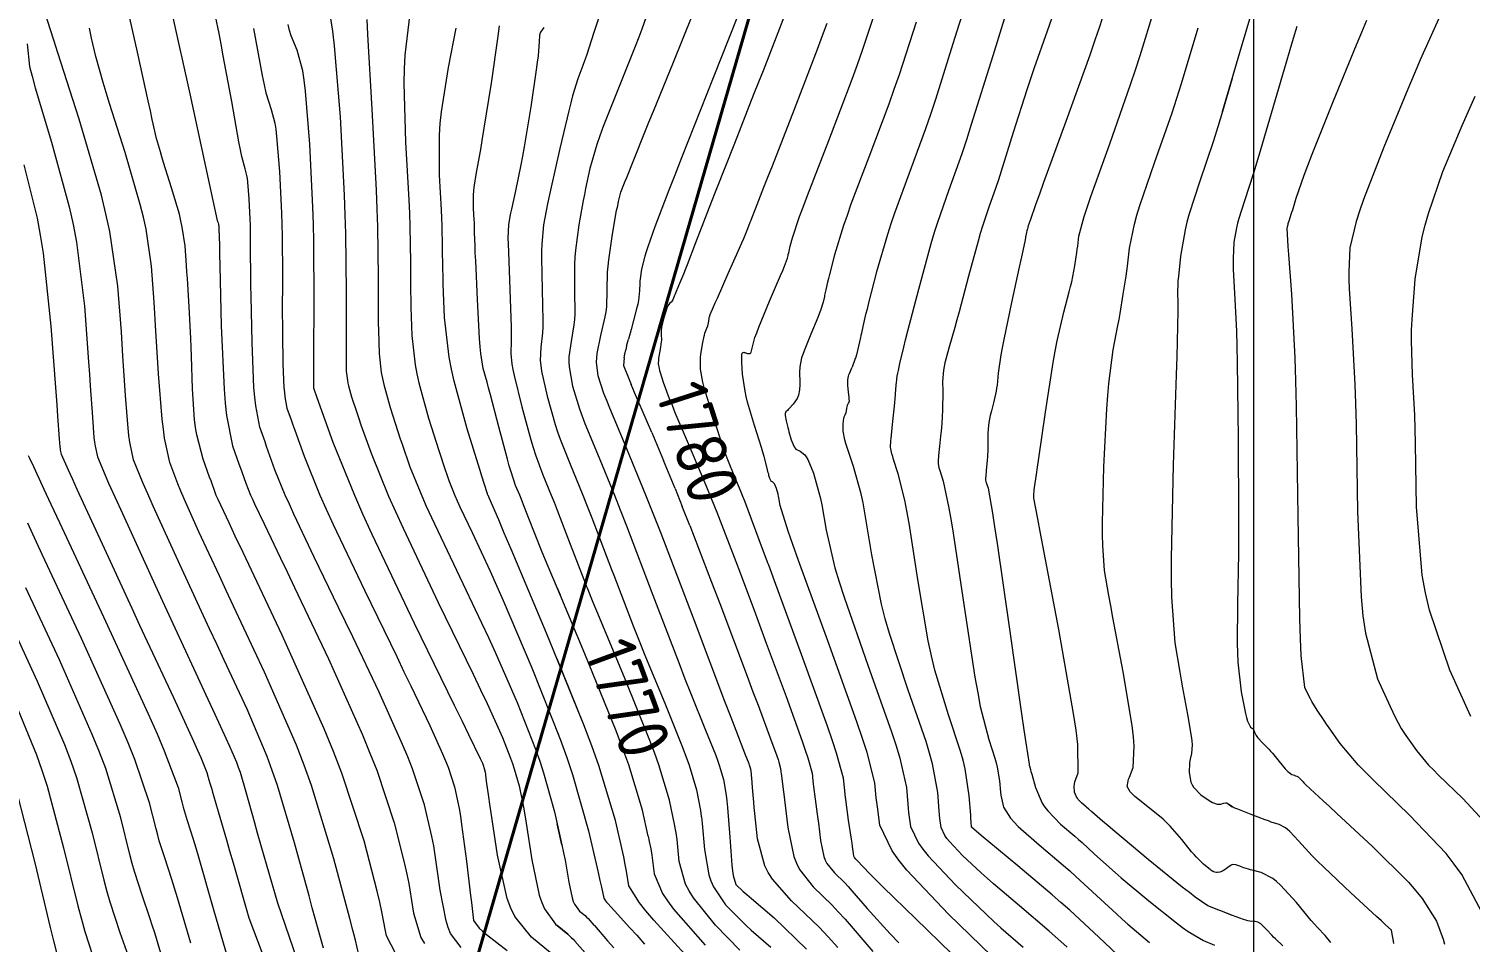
# Model space of a CAD drawing. Header units: millimetres. Extents: x 837475 to 838477, y 1189012 to 1191015.
# Drawn here: x 837785.8 to 837892.5, y 1189466.9 to 1189534.5 of the extents above; entities that cross this region are included whole.
import ezdxf

# ---------------------------------------------------------------- set-up
doc = ezdxf.new("R2010")
doc.units = ezdxf.units.MM
doc.header["$LTSCALE"] = 0.3
doc.layers.add('COORD', color=253, linetype='Continuous', lineweight=20)
doc.layers.add('CORREDORVIA', color=94, linetype='Continuous', lineweight=40)
doc.layers.add('COTAS 10', color=7, linetype='Continuous', lineweight=9, true_color=0x6e3e2d)
doc.layers.add('COTAS INT', color=7, linetype='Continuous', lineweight=5, true_color=0x9fa19f)
doc.styles.get("Standard").update_dxf_attribs({"font": 'isocp2.shx', "bigfont": '@extfont2.shx'})

msp = doc.modelspace()

# ---------------------------------------------------------------- linework, layer by layer
at = {"layer": 'COORD'}
msp.add_line((837876.51, 1189013.87), (837876.51, 1191013.87), dxfattribs=at)
at = {"layer": 'CORREDORVIA'}
msp.add_lwpolyline([(838157.03, 1190996.19), (838237.17, 1190821.34), (838237, 1190602.88), (838240.03, 1190437.2), (838223.54, 1190366.27), (838184.2, 1189898.28), (837734.3, 1190149.15), (837849.08, 1189569.7), (837751.16, 1189231.38), (837593.19, 1189234.4), (837695.48, 1189679.23), (837660.57, 1189835.36), (837597.74, 1190012.46), (837490.67, 1190492.6), (837964.3, 1190234.41), (838010.16, 1190346.41), (837974.61, 1190516.88), (837969.42, 1190653.33), (837963.57, 1190795.98), (837910.68, 1191000.96)], close=True, dxfattribs=at)
at = {"layer": 'COTAS 10'}
for points in [[(837874.2, 1189528.39), (837875.61, 1189533.17), (837876.91, 1189537.6), (837877.19, 1189538.5), (837877.42, 1189539.25), (837877.98, 1189540.8), (837878.36, 1189541.53), (837878.49, 1189541.76), (837878.63, 1189542.01), (837879.2, 1189543.03), (837880.23, 1189544.58), (837880.66, 1189545.17), (837881.16, 1189545.83), (837883.46, 1189548.76), (837886.15, 1189552.01), (837886.9, 1189552.87), (837887.63, 1189553.7), (837890.29, 1189556.54), (837892.89, 1189559.16)], [(837866.85, 1189465.57), (837865.03, 1189467.28), (837862.88, 1189469.27), (837862.23, 1189469.84), (837861.58, 1189470.42), (837859.04, 1189472.57), (837856.89, 1189474.34), (837856.48, 1189474.69), (837856.15, 1189474.96), (837855.62, 1189475.43), (837855.58, 1189475.81), (837855.57, 1189476.04), (837855.55, 1189476.31), (837855.44, 1189477.74), (837855.13, 1189479.74), (837854.98, 1189480.37), (837854.8, 1189481.04), (837853.9, 1189483.74), (837852.9, 1189487.05), (837852.65, 1189488.11), (837852.4, 1189489.22), (837851.63, 1189493.74), (837850.98, 1189497.92), (837850.82, 1189498.83), (837850.67, 1189499.62), (837850.18, 1189501.58), (837849.83, 1189502.63), (837849.77, 1189502.86), (837849.71, 1189503.05), (837849.62, 1189503.54), (837849.64, 1189504.01), (837849.66, 1189504.21), (837849.68, 1189504.44), (837849.78, 1189505.48), (837849.9, 1189506.59), (837849.92, 1189506.85), (837849.95, 1189507.1), (837850.01, 1189507.85), (837850.06, 1189508.38), (837850.07, 1189508.49), (837850.08, 1189508.59), (837850.11, 1189508.81), (837850.16, 1189509.02), (837850.18, 1189509.12), (837850.2, 1189509.22), (837850.3, 1189509.74), (837850.59, 1189510.95), (837850.73, 1189511.5), (837850.89, 1189512.15), (837851.7, 1189515.25), (837852.63, 1189518.63), (837852.88, 1189519.45), (837853.11, 1189520.21), (837853.93, 1189522.54), (837854.91, 1189525.28), (837855.25, 1189526.31), (837855.62, 1189527.45), (837857.22, 1189532.54), (837858.68, 1189537.26)], [(837812.97, 1189466.04), (837812.29, 1189467.38), (837812.22, 1189467.75), (837811.95, 1189469.16), (837811.79, 1189469.87), (837811.59, 1189470.68), (837810.62, 1189474.42), (837808.98, 1189479.41), (837808.36, 1189481.01), (837807.66, 1189482.71), (837804.56, 1189489.63), (837801.66, 1189495.76), (837801.09, 1189496.96), (837800.63, 1189497.94), (837799.81, 1189499.68), (837799.68, 1189499.97), (837799.65, 1189500.05), (837799.62, 1189500.12), (837799.54, 1189500.34), (837799.37, 1189500.82), (837799.29, 1189501.05), (837799.19, 1189501.32), (837798.72, 1189502.67), (837798.25, 1189504.45), (837798.15, 1189505.01), (837798.07, 1189505.58), (837797.91, 1189507.87), (837797.84, 1189510.28), (837797.81, 1189510.94), (837797.79, 1189511.6), (837797.67, 1189513.93), (837797.54, 1189516.02), (837797.51, 1189516.53), (837797.48, 1189517), (837797.38, 1189518.44), (837797.16, 1189519.84), (837797.06, 1189520.3), (837796.95, 1189520.78), (837796.37, 1189522.75), (837795.78, 1189524.61), (837795.65, 1189525.03), (837795.54, 1189525.41), (837795.26, 1189526.39), (837794.94, 1189527.8), (837794.8, 1189528.44), (837794.63, 1189529.19), (837793.84, 1189532.79), (837793.06, 1189536.29)], [(837842.13, 1189536.45), (837841.27, 1189534.22), (837840.17, 1189531.41), (837839.83, 1189530.55), (837839.47, 1189529.64), (837838.05, 1189526.03), (837836.68, 1189522.55), (837836.35, 1189521.73), (837836.06, 1189520.96), (837835.18, 1189518.68), (837834.55, 1189517.04), (837834.41, 1189516.67), (837834.28, 1189516.34), (837833.92, 1189515.48), (837833.69, 1189514.95), (837833.64, 1189514.83), (837833.59, 1189514.73), (837833.48, 1189514.46), (837833.4, 1189514.31), (837833.38, 1189514.28), (837833.35, 1189514.25), (837833.25, 1189514.19), (837833.12, 1189514.01), (837833.08, 1189513.9), (837833.03, 1189513.77), (837832.83, 1189513.12), (837832.66, 1189512.43), (837832.64, 1189512.32), (837832.63, 1189512.28), (837832.62, 1189512.15), (837832.62, 1189511.83), (837832.65, 1189511.55), (837832.65, 1189511.45), (837832.63, 1189511.33), (837832.55, 1189510.8), (837832.45, 1189510.26), (837832.44, 1189510.14), (837832.43, 1189510.02), (837832.41, 1189509.71), (837832.48, 1189509.36), (837832.51, 1189509.22), (837832.56, 1189509.07), (837832.78, 1189508.36), (837833.23, 1189507.14), (837833.43, 1189506.66), (837833.65, 1189506.12), (837834.7, 1189503.65), (837835.99, 1189500.6)], [(837808.15, 1189535.27), (837808.29, 1189534.34), (837808.42, 1189533.25), (837808.85, 1189528), (837809.16, 1189522.2), (837809.21, 1189520.75), (837809.26, 1189519.37), (837809.31, 1189514.99), (837809.29, 1189511.71), (837809.29, 1189511.02), (837809.29, 1189510.44), (837809.31, 1189509.17), (837809.39, 1189508.49), (837809.43, 1189508.29), (837809.47, 1189508.08), (837809.69, 1189507.27), (837810.08, 1189506.11), (837810.23, 1189505.68), (837810.39, 1189505.21), (837811.14, 1189503.09), (837812.43, 1189499.93), (837812.94, 1189498.79), (837813.51, 1189497.54), (837816.12, 1189492.06), (837818.7, 1189486.75), (837819.25, 1189485.59), (837819.73, 1189484.58), (837820.87, 1189482.06), (837821.48, 1189480.53), (837821.62, 1189480.13), (837821.74, 1189479.75), (837822.1, 1189478.47), (837822.42, 1189476.9), (837822.52, 1189476.33), (837822.62, 1189475.71), (837823.05, 1189473), (837823.6, 1189470.4), (837823.78, 1189469.84), (837823.98, 1189469.37), (837824.8, 1189468.24), (837825.71, 1189467.5), (837825.97, 1189467.25), (837826.1, 1189467.12), (837826.23, 1189466.99), (837827.18, 1189465.92)], [(837823.94, 1189534.61), (837823.69, 1189534.25), (837823.65, 1189534.14), (837823.61, 1189534.02), (837823.58, 1189533.56), (837823.51, 1189532.52), (837823.45, 1189532.03), (837823.37, 1189531.47), (837822.97, 1189528.73), (837822.48, 1189525.78), (837822.36, 1189525.08), (837822.24, 1189524.43), (837821.85, 1189522.51), (837821.55, 1189521.16), (837821.48, 1189520.87), (837821.43, 1189520.61), (837821.31, 1189520), (837821.28, 1189519.04), (837821.29, 1189518.56), (837821.31, 1189518), (837821.41, 1189515.21), (837821.52, 1189512.43), (837821.53, 1189511.87), (837821.53, 1189511.41), (837821.49, 1189510.49), (837821.56, 1189509.7), (837821.64, 1189509.3), (837821.73, 1189508.84), (837822.3, 1189506.54), (837822.98, 1189504.08), (837823.15, 1189503.51), (837823.32, 1189502.99), (837823.87, 1189501.5), (837824.49, 1189500), (837824.7, 1189499.47), (837824.93, 1189498.89), (837825.89, 1189496.37), (837827.08, 1189493.32)], [(837874.92, 1189530.84), (837874.2, 1189528.39), (837873.85, 1189527.26), (837873.52, 1189526.22), (837872.49, 1189523.17), (837871.72, 1189520.82), (837871.56, 1189520.21), (837871.42, 1189519.63), (837871.08, 1189517.68), (837870.93, 1189516.17), (837870.9, 1189515.86), (837870.88, 1189515.6), (837870.86, 1189515.04), (837870.87, 1189514.67), (837870.88, 1189514.52), (837870.88, 1189514.36), (837870.89, 1189513.63), (837870.84, 1189511.37), (837870.81, 1189510.24), (837870.77, 1189508.9), (837870.54, 1189502.23), (837870.39, 1189495.3), (837870.39, 1189493.79), (837870.42, 1189492.45), (837870.67, 1189489.07), (837871.04, 1189486.9), (837871.14, 1189486.31), (837871.24, 1189485.74), (837871.61, 1189483.76), (837871.88, 1189482.15), (837871.92, 1189481.81), (837871.94, 1189481.52), (837871.91, 1189480.88), (837871.8, 1189480.46), (837871.77, 1189480.32), (837871.76, 1189480.16), (837871.72, 1189479.46), (837871.85, 1189478.74), (837871.94, 1189478.55), (837872.05, 1189478.38), (837872.6, 1189477.81), (837873.21, 1189477.4), (837873.34, 1189477.31), (837873.46, 1189477.25), (837873.79, 1189477.13), (837874.01, 1189477.13), (837874.07, 1189477.13), (837874.12, 1189477.14), (837874.29, 1189477.2), (837874.44, 1189477.23), (837874.48, 1189477.23), (837874.51, 1189477.22), (837874.63, 1189477.12), (837874.92, 1189476.93)], [(837785.74, 1189502.92), (837785.82, 1189502.79), (837785.85, 1189502.74), (837785.88, 1189502.67), (837786.01, 1189502.39), (837786.91, 1189500.44), (837787.43, 1189499.32), (837788.06, 1189497.96), (837791.33, 1189490.98), (837794.63, 1189483.81), (837795.29, 1189482.33), (837795.83, 1189481.07), (837796.86, 1189478.35), (837797.15, 1189477.19), (837797.22, 1189476.91), (837797.29, 1189476.66), (837797.53, 1189475.91), (837797.97, 1189474.54), (837798.16, 1189473.9), (837798.39, 1189473.13), (837799.46, 1189469.41), (837800.54, 1189465.67)], [(837835.99, 1189500.6), (837836.36, 1189499.69), (837836.74, 1189498.74), (837838.15, 1189495.09), (837838.47, 1189494.24), (837839.6, 1189491.21), (837840.01, 1189490.13), (837840.41, 1189489.04), (837841.88, 1189485.09), (837843.07, 1189481.79), (837843.3, 1189481.13), (837843.49, 1189480.56), (837843.8, 1189479.42), (837843.85, 1189478.84), (837843.88, 1189478.64), (837843.91, 1189478.43), (837844.04, 1189477.49), (837844.19, 1189476.38), (837844.23, 1189476.05), (837844.27, 1189475.71), (837844.43, 1189474.44), (837844.68, 1189473.25), (837844.78, 1189472.98), (837844.9, 1189472.73), (837845.46, 1189472.03), (837846.22, 1189471.29), (837846.48, 1189471.02), (837846.75, 1189470.72), (837847.88, 1189469.41), (837849.58, 1189467.53), (837850.22, 1189466.87)], [(837838.45, 1189466.31), (837836.64, 1189468.18), (837835.02, 1189470.19), (837834.7, 1189470.71), (837834.44, 1189471.21), (837833.97, 1189472.87), (837833.8, 1189474.52), (837833.73, 1189475.01), (837833.65, 1189475.49), (837833.64, 1189475.51), (837833.25, 1189477.43), (837832.46, 1189480.03), (837832.13, 1189480.95), (837831.74, 1189481.96), (837829.95, 1189486.37), (837828.05, 1189490.94), (837827.59, 1189492.06), (837827.17, 1189493.11), (837827.08, 1189493.32)], [(837784.97, 1189477.79), (837786.25, 1189472.77), (837787.38, 1189468), (837787.63, 1189467.01), (837787.85, 1189466.15)], [(837886.88, 1189466.82), (837886.83, 1189467.13), (837886.78, 1189467.39), (837886.71, 1189467.79), (837886.25, 1189468.22), (837885.96, 1189468.48), (837885.6, 1189468.82), (837883.71, 1189470.56), (837881.69, 1189472.46), (837881.24, 1189472.9), (837880.84, 1189473.3), (837879.82, 1189474.41), (837879.17, 1189475.11), (837879.01, 1189475.26), (837878.86, 1189475.38), (837878.38, 1189475.63), (837877.81, 1189475.8), (837877.6, 1189475.88), (837877.36, 1189475.96), (837876.31, 1189476.35), (837875.32, 1189476.75), (837875.12, 1189476.84), (837874.95, 1189476.91), (837874.63, 1189477.12)], [(837825.71, 1189467.5), (837824.92, 1189468.14)]]:
    msp.add_lwpolyline(points, dxfattribs=at)
at = {"layer": 'COTAS INT'}
for points in [[(837894.69, 1189576.49), (837888.98, 1189571.16), (837883.14, 1189565.77), (837881.94, 1189564.64), (837880.92, 1189563.67), (837878.77, 1189561.48), (837877.5, 1189559.69), (837877.05, 1189558.97), (837876.55, 1189558.16), (837874.36, 1189554.41), (837872.02, 1189550.21), (837871.42, 1189549.11), (837870.84, 1189548.04), (837868.94, 1189544.41), (837867.42, 1189541.23), (837867.08, 1189540.45), (837866.77, 1189539.71), (837865.96, 1189537.4), (837865.08, 1189534.66), (837864.74, 1189533.66), (837864.36, 1189532.55), (837862.6, 1189527.66), (837860.95, 1189523.14)], [(837839.47, 1189538.44), (837836.48, 1189530.88), (837834.14, 1189524.95), (837833.64, 1189523.68), (837833.2, 1189522.56), (837832.16, 1189519.86), (837831.63, 1189518.37), (837831.51, 1189518.01), (837831.41, 1189517.69), (837831.18, 1189516.72), (837831.07, 1189516), (837831.05, 1189515.82), (837831.04, 1189515.65), (837831.03, 1189515.13), (837830.95, 1189514.41), (837830.89, 1189514.12), (837830.81, 1189513.79), (837830.4, 1189512.25), (837830.21, 1189511.54)], [(837855.65, 1189537.9), (837854.36, 1189533.78), (837852.93, 1189529.28), (837852.56, 1189528.17), (837852.19, 1189527.11), (837849.9, 1189520.86), (837849.63, 1189520.07), (837849.38, 1189519.29), (837848.58, 1189516.52), (837847.99, 1189514.24), (837847.87, 1189513.77), (837847.77, 1189513.36), (837847.56, 1189512.47), (837847.46, 1189511.98), (837847.42, 1189511.82), (837847.39, 1189511.66), (837847.25, 1189511.03), (837847.08, 1189510.37), (837847.03, 1189510.2), (837846.98, 1189510.03), (837846.76, 1189509.46)], [(837817.81, 1189466.51), (837817.03, 1189467.56), (837816.86, 1189467.99), (837816.7, 1189468.48), (837816.27, 1189470.75), (837815.9, 1189473.34), (837815.78, 1189474.03), (837815.64, 1189474.72), (837815.09, 1189477.08), (837814.2, 1189479.75), (837813.86, 1189480.62), (837813.47, 1189481.55), (837811.74, 1189485.41), (837809.78, 1189489.52), (837809.26, 1189490.62), (837808.74, 1189491.69), (837806.94, 1189495.41), (837805.42, 1189498.59), (837805.09, 1189499.32), (837804.79, 1189499.99), (837804.02, 1189501.87), (837803.53, 1189503.25), (837803.41, 1189503.6), (837803.29, 1189503.94), (837802.9, 1189505.03), (837802.6, 1189506.61), (837802.53, 1189507.24), (837802.47, 1189507.97), (837802.33, 1189511.3), (837802.26, 1189514.72), (837802.25, 1189515.5), (837802.23, 1189516.2), (837802.22, 1189518.14), (837802.21, 1189519.6), (837802.21, 1189520.01), (837802.19, 1189520.42), (837802.12, 1189521.92), (837802.02, 1189523.17), (837801.99, 1189523.43), (837801.95, 1189523.66), (837801.82, 1189524.15), (837801.58, 1189525.06), (837801.48, 1189525.55), (837801.36, 1189526.14), (837800.82, 1189529.13), (837800.2, 1189532.52), (837800.04, 1189533.37), (837799.89, 1189534.17), (837799.36, 1189536.75)], [(837828.24, 1189536.02), (837827.64, 1189534.23), (837827.09, 1189532.54), (837826.96, 1189532.15), (837826.83, 1189531.8), (837826.46, 1189530.81), (837826.07, 1189529.56), (837825.93, 1189529.04), (837825.78, 1189528.44), (837825.12, 1189525.64), (837824.48, 1189522.78), (837824.34, 1189522.13), (837824.22, 1189521.55), (837823.92, 1189520), (837823.78, 1189518.58), (837823.77, 1189518.08), (837823.76, 1189517.54), (837823.82, 1189515.19), (837823.87, 1189512.93), (837823.87, 1189512.43), (837823.85, 1189512), (837823.72, 1189510.93), (837823.67, 1189509.96), (837823.71, 1189509.59), (837823.77, 1189509.17), (837824.18, 1189507.31), (837824.78, 1189505.23), (837824.96, 1189504.68), (837825.15, 1189504.14), (837825.88, 1189502.28), (837826.83, 1189500), (837827.15, 1189499.19), (837827.49, 1189498.31), (837828.96, 1189494.48), (837829.12, 1189494.07), (837830.56, 1189490.32), (837830.99, 1189489.22), (837831.42, 1189488.15), (837832.94, 1189484.48), (837834.19, 1189481.38), (837834.46, 1189480.67), (837834.7, 1189480.02), (837835.25, 1189478.19), (837835.54, 1189476.66), (837835.6, 1189476.21)], [(837831.79, 1189536.17), (837831.2, 1189534.49), (837830.96, 1189533.88), (837830.7, 1189533.2), (837829.51, 1189530.25), (837828.34, 1189527.27), (837828.09, 1189526.58), (837827.87, 1189525.95), (837827.34, 1189524.17), (837827.03, 1189522.69), (837826.94, 1189522.25), (837826.85, 1189521.79), (837826.53, 1189520.01), (837826.28, 1189518.13), (837826.24, 1189517.6), (837826.22, 1189517.08), (837826.22, 1189515.17), (837826.23, 1189513.42), (837826.21, 1189513), (837826.17, 1189512.6), (837825.95, 1189511.37), (837825.78, 1189510.22), (837825.78, 1189509.87), (837825.81, 1189509.5), (837826.06, 1189508.07), (837826.59, 1189506.38), (837826.78, 1189505.85), (837826.98, 1189505.29), (837827.9, 1189503.06), (837829.17, 1189500), (837829.59, 1189498.91), (837830.06, 1189497.73), (837832.02, 1189492.59), (837833.95, 1189487.53), (837834.39, 1189486.39), (837834.8, 1189485.36), (837835.92, 1189482.59), (837836.64, 1189480.8), (837836.8, 1189480.39), (837836.93, 1189480.01), (837837.25, 1189478.96), (837837.44, 1189477.8), (837837.49, 1189477.36), (837837.54, 1189476.87), (837837.7, 1189474.68), (837837.86, 1189472.6), (837837.91, 1189472.18), (837837.96, 1189471.84), (837838.15, 1189471.18), (837838.7, 1189470.67), (837838.98, 1189470.43), (837839.32, 1189470.13), (837841, 1189468.7), (837843.39, 1189466.4)], [(837842.19, 1189518.42), (837842.35, 1189519.05), (837842.88, 1189520.61), (837843.15, 1189521.32), (837843.47, 1189522.17), (837845.05, 1189526.25), (837846.76, 1189530.77), (837847.17, 1189531.88), (837847.54, 1189532.94), (837848.65, 1189536.25)], [(837862, 1189536.58), (837861.2, 1189534.33), (837860.24, 1189531.62), (837859.97, 1189530.81), (837859.7, 1189529.99), (837858.7, 1189526.83), (837857.8, 1189523.97), (837857.6, 1189523.33), (837857.41, 1189522.77), (837856.89, 1189521.3), (837856.42, 1189519.9), (837856.26, 1189519.37), (837856.09, 1189518.79), (837855.39, 1189516.19), (837854.69, 1189513.56), (837854.53, 1189512.96), (837854.37, 1189512.41), (837853.93, 1189510.88), (837853.64, 1189509.78), (837853.58, 1189509.51), (837853.54, 1189509.25), (837853.47, 1189508.4), (837853.48, 1189507.66), (837853.48, 1189507.47), (837853.48, 1189507.29), (837853.47, 1189506.67), (837853.45, 1189506.11), (837853.44, 1189505.96), (837853.44, 1189505.81), (837853.4, 1189505.29), (837853.35, 1189504.74), (837853.33, 1189504.56), (837853.32, 1189504.37), (837853.24, 1189503.62), (837853.17, 1189502.94), (837853.16, 1189502.79), (837853.15, 1189502.66), (837853.14, 1189502.34), (837853.19, 1189502.02), (837853.23, 1189501.89), (837853.28, 1189501.74), (837853.51, 1189501.04), (837853.91, 1189499.15), (837854.07, 1189498.24), (837854.24, 1189497.17), (837855.03, 1189491.91), (837855.86, 1189486.52), (837856.07, 1189485.37), (837856.26, 1189484.35), (837856.89, 1189481.91), (837857.34, 1189480.53), (837857.44, 1189480.19), (837857.51, 1189479.87), (837857.67, 1189478.85), (837857.76, 1189478), (837857.79, 1189477.78), (837857.83, 1189477.57), (837857.98, 1189476.89), (837858.5, 1189476.08), (837858.76, 1189475.8), (837859.07, 1189475.48), (837860.62, 1189474.11), (837862.42, 1189472.59), (837862.88, 1189472.18), (837863.34, 1189471.78), (837864.86, 1189470.37), (837866.34, 1189469), (837866.76, 1189468.62), (837867.19, 1189468.24), (837868.78, 1189466.88)], [(837874.92, 1189468.89), (837874.06, 1189469.22), (837873.86, 1189469.3), (837873.67, 1189469.37), (837873.12, 1189469.59), (837872.18, 1189470.24), (837871.74, 1189470.58), (837871.22, 1189470.98), (837868.7, 1189473.04), (837866.22, 1189475.11), (837865.72, 1189475.52), (837865.31, 1189475.87), (837864.52, 1189476.55), (837864.26, 1189476.79), (837864.18, 1189476.86), (837864.1, 1189476.93), (837863.79, 1189477.19), (837863.51, 1189477.48), (837863.45, 1189477.57), (837863.39, 1189477.66), (837863.24, 1189478.01), (837863.21, 1189478.46), (837863.24, 1189478.61), (837863.27, 1189478.77), (837863.5, 1189479.45), (837863.48, 1189481.54), (837863.35, 1189482.59), (837863.17, 1189483.84), (837862.08, 1189490.06), (837860.7, 1189497.3), (837860.52, 1189498.24), (837860.23, 1189499.76), (837860.23, 1189499.84), (837860.23, 1189499.91), (837860.23, 1189500.09), (837860.25, 1189500.29), (837860.26, 1189500.4), (837860.28, 1189500.57), (837860.43, 1189501.52), (837860.5, 1189502.06), (837860.6, 1189502.73), (837861.08, 1189506.13), (837861.65, 1189509.81), (837861.8, 1189510.66), (837861.94, 1189511.42), (837862.44, 1189513.54), (837862.85, 1189515.05), (837862.94, 1189515.43), (837863.03, 1189515.79), (837863.25, 1189516.97), (837863.4, 1189517.95), (837863.44, 1189518.19), (837863.47, 1189518.42), (837863.56, 1189519.16), (837863.95, 1189520.61), (837864.17, 1189521.29), (837864.45, 1189522.09), (837865.84, 1189525.99), (837867.39, 1189530.38), (837867.76, 1189531.48), (837868.11, 1189532.54), (837869.17, 1189535.99)], [(837890.43, 1189535.76), (837888.84, 1189532.21), (837888.38, 1189531.15), (837887.91, 1189530.04), (837886.14, 1189525.76), (837884.64, 1189521.87), (837884.34, 1189521.01), (837884.09, 1189520.25), (837883.62, 1189518.29), (837883.55, 1189516.55), (837883.56, 1189515.94), (837883.58, 1189515.26), (837883.77, 1189512.3), (837883.99, 1189508.19), (837884.04, 1189506.79), (837884.09, 1189505.26), (837884.19, 1189498.78), (837884.46, 1189492.47), (837884.6, 1189491.06), (837884.78, 1189489.79), (837885.67, 1189486.41), (837886.6, 1189484.35), (837886.81, 1189483.93), (837886.98, 1189483.56), (837887.42, 1189482.73), (837887.77, 1189482.21), (837887.89, 1189482.04), (837888.02, 1189481.86), (837888.56, 1189481.09), (837889.46, 1189480.02), (837889.81, 1189479.66), (837890.2, 1189479.26), (837892, 1189477.54), (837893.84, 1189475.55)], [(837807.62, 1189466.47), (837807.01, 1189468.65), (837806.79, 1189469.45), (837806.55, 1189470.34), (837805.48, 1189474.26), (837804.21, 1189478.51), (837803.83, 1189479.61), (837803.45, 1189480.66), (837801.97, 1189484.16), (837800.27, 1189487.78), (837799.74, 1189488.92), (837799.18, 1189490.1), (837796.98, 1189494.86), (837795.01, 1189499.17), (837794.61, 1189500.08), (837794.27, 1189500.85), (837793.56, 1189502.61), (837793.28, 1189503.91), (837793.21, 1189504.4), (837793.15, 1189504.95), (837792.96, 1189507.37), (837792.77, 1189510.31), (837792.72, 1189511.18), (837792.65, 1189512.07), (837792.4, 1189515.47), (837791.8, 1189519.52), (837791.51, 1189520.82), (837791.17, 1189522.2), (837789.53, 1189527.81), (837787.94, 1189532.73), (837787.64, 1189533.68), (837787.4, 1189534.44), (837787.02, 1189535.67)], [(837796.41, 1189535.57), (837797.71, 1189529.69), (837799.43, 1189521.79), (837799.75, 1189520.33), (837799.77, 1189520.28), (837799.77, 1189520.26), (837799.78, 1189520.24), (837799.81, 1189520.14), (837799.84, 1189520.04), (837799.85, 1189520.01), (837799.85, 1189519.99), (837799.86, 1189519.92), (837799.87, 1189519.84), (837799.87, 1189519.82), (837799.87, 1189519.79), (837799.88, 1189519.68), (837799.91, 1189518.51), (837799.93, 1189517.82), (837799.95, 1189516.96), (837800.05, 1189512.53), (837800.26, 1189507.83), (837800.34, 1189506.81), (837800.44, 1189505.9), (837800.89, 1189503.64), (837801.35, 1189502.31), (837801.47, 1189502), (837801.57, 1189501.71), (837801.87, 1189500.87), (837802.22, 1189500), (837802.36, 1189499.69), (837802.51, 1189499.35), (837803.22, 1189497.87), (837804.44, 1189495.32), (837804.93, 1189494.31), (837805.48, 1189493.16), (837807.98, 1189487.87), (837810.51, 1189482.26), (837811.06, 1189480.91), (837811.56, 1189479.63), (837812.85, 1189475.75), (837813.62, 1189472.7), (837813.78, 1189471.95), (837813.93, 1189471.25), (837814.21, 1189469.53), (837814.28, 1189469.06), (837814.83, 1189467.26), (837815.1, 1189466.8)], [(837824.44, 1189466.11), (837823.02, 1189467.27), (837821.78, 1189468.82), (837821.49, 1189469.43), (837821.23, 1189470.14), (837820.5, 1189473.36), (837820.03, 1189476.49), (837819.94, 1189477.13), (837819.86, 1189477.67), (837819.7, 1189478.82), (837819.64, 1189479.27), (837819.63, 1189479.37), (837819.61, 1189479.47), (837819.55, 1189479.73), (837819.47, 1189479.98), (837819.44, 1189480.06), (837819.41, 1189480.14), (837819.25, 1189480.49), (837818.39, 1189482.26), (837817.91, 1189483.24), (837817.33, 1189484.43), (837814.37, 1189490.49), (837811.23, 1189497.08), (837810.54, 1189498.59), (837809.93, 1189499.98), (837808.34, 1189503.88), (837807.16, 1189507.2), (837806.93, 1189507.83), (837806.91, 1189507.91), (837806.91, 1189507.94), (837806.91, 1189507.98), (837806.9, 1189508.15), (837806.9, 1189509.19), (837806.91, 1189509.78), (837806.91, 1189510.5), (837806.93, 1189514.2), (837806.9, 1189518.77), (837806.87, 1189520.04), (837806.83, 1189521.32), (837806.61, 1189525.98), (837806.29, 1189529.89), (837806.19, 1189530.7), (837806.08, 1189531.4), (837805.67, 1189532.93), (837805.23, 1189533.98), (837805.11, 1189534.38), (837805, 1189534.82)], [(837810.83, 1189535.19), (837810.88, 1189534.08), (837811.19, 1189528.56), (837811.51, 1189522.57), (837811.57, 1189521.17), (837811.62, 1189519.87), (837811.68, 1189516.1), (837811.68, 1189513.38), (837811.68, 1189512.75), (837811.69, 1189512.17), (837811.74, 1189510.49), (837811.9, 1189509.06), (837811.98, 1189508.63), (837812.08, 1189508.19), (837812.55, 1189506.48), (837813.12, 1189504.71), (837813.28, 1189504.23), (837813.44, 1189503.76), (837814.02, 1189502.09), (837814.89, 1189499.95), (837815.23, 1189499.18), (837815.62, 1189498.34), (837819.33, 1189490.55), (837819.84, 1189489.46), (837820.33, 1189488.38), (837821.96, 1189484.64), (837823.32, 1189481.19), (837823.64, 1189480.3), (837823.92, 1189479.44), (837824.73, 1189476.55), (837825.27, 1189474.11), (837825.4, 1189473.52), (837825.51, 1189472.98), (837825.8, 1189471.34), (837826.04, 1189470.18), (837826.12, 1189469.93), (837826.21, 1189469.72), (837826.58, 1189469.21), (837826.99, 1189468.88), (837827.1, 1189468.77), (837827.22, 1189468.65), (837827.64, 1189468.18), (837827.68, 1189468.14), (837828.65, 1189467.02), (837829.13, 1189466.48)], [(837814.02, 1189535.65), (837813.64, 1189532.56), (837813.6, 1189531.55), (837813.57, 1189530.49), (837813.7, 1189526.11), (837813.94, 1189521.84), (837813.98, 1189520.83), (837814.02, 1189519.91), (837814.06, 1189517.22), (837814.07, 1189515.06), (837814.08, 1189514.47), (837814.09, 1189513.89), (837814.17, 1189511.82), (837814.41, 1189509.63), (837814.54, 1189508.98), (837814.68, 1189508.3), (837815.4, 1189505.69), (837816.15, 1189503.3), (837816.33, 1189502.78), (837816.48, 1189502.31), (837816.89, 1189501.08), (837817.35, 1189499.97), (837817.52, 1189499.57), (837817.72, 1189499.14), (837818.64, 1189497.22), (837819.96, 1189494.36), (837820.42, 1189493.32), (837820.92, 1189492.19), (837823.05, 1189487.22), (837825.15, 1189481.93)], [(837831.66, 1189474.76), (837831.24, 1189476.67), (837830.22, 1189480.03), (837829.79, 1189481.23), (837829.29, 1189482.55), (837826.97, 1189488.26), (837825.15, 1189492.61), (837824.67, 1189493.73), (837824.19, 1189494.89), (837823.77, 1189495.9), (837822.82, 1189498.26), (837822.36, 1189499.47), (837822.25, 1189499.75), (837822.15, 1189500), (837821.85, 1189500.72), (837821.51, 1189501.73), (837821.38, 1189502.16), (837821.24, 1189502.66), (837820.6, 1189505.05), (837819.98, 1189507.43), (837819.85, 1189507.93), (837819.73, 1189508.36), (837819.45, 1189509.36), (837819.28, 1189510.47), (837819.23, 1189510.98), (837819.18, 1189511.58), (837819.02, 1189514.47), (837818.89, 1189517.34), (837818.86, 1189517.92), (837818.84, 1189518.42), (837818.81, 1189519.44), (837818.8, 1189519.98), (837818.8, 1189520.17), (837818.79, 1189520.37), (837818.74, 1189521.22), (837818.74, 1189522.21), (837818.76, 1189522.5), (837818.79, 1189522.79), (837818.96, 1189523.88), (837819.26, 1189525.58), (837819.38, 1189526.25), (837819.5, 1189527.01), (837820.06, 1189530.49), (837820.56, 1189533.97), (837820.65, 1189534.72)], [(837845.72, 1189466.51), (837845, 1189467.3), (837844.33, 1189468.01), (837842.29, 1189469.97), (837840.86, 1189471.57), (837840.56, 1189472.06), (837840.31, 1189472.56), (837839.77, 1189474.56), (837839.57, 1189476.44), (837839.52, 1189476.87), (837839.48, 1189477.26), (837839.39, 1189478.36), (837839.34, 1189479.08), (837839.32, 1189479.24), (837839.31, 1189479.38), (837839.26, 1189479.72), (837839.17, 1189480), (837839.14, 1189480.1), (837839.09, 1189480.22), (837838.9, 1189480.7), (837838.17, 1189482.57), (837837.8, 1189483.55), (837837.35, 1189484.73), (837835.09, 1189490.7), (837832.63, 1189497.15), (837832.04, 1189498.64), (837831.5, 1189500), (837829.91, 1189503.84), (837828.82, 1189506.44), (837828.59, 1189507.01), (837828.39, 1189507.52), (837827.95, 1189508.83), (837827.84, 1189509.84), (837827.85, 1189510.15), (837827.89, 1189510.48), (837828.17, 1189511.81), (837828.49, 1189513.19), (837828.55, 1189513.56), (837828.59, 1189513.92), (837828.63, 1189515.15), (837828.65, 1189516.51), (837828.69, 1189516.95), (837828.74, 1189517.41), (837829.02, 1189519.31), (837829.33, 1189521.05), (837829.41, 1189521.41), (837829.47, 1189521.72), (837829.65, 1189522.41), (837829.87, 1189522.99), (837829.97, 1189523.24), (837830.08, 1189523.51), (837830.59, 1189524.81), (837831.41, 1189526.85), (837831.71, 1189527.59), (837832.05, 1189528.42), (837833.53, 1189532.04), (837834.93, 1189535.48)], [(837836.18, 1189513.09), (837836.19, 1189513.15), (837836.21, 1189513.2), (837836.26, 1189513.37), (837836.5, 1189513.92), (837836.63, 1189514.22), (837836.79, 1189514.58), (837837.6, 1189516.41), (837838.43, 1189518.28), (837838.6, 1189518.67), (837838.74, 1189519), (837839.05, 1189519.74), (837839.22, 1189520.19), (837839.28, 1189520.34), (837839.35, 1189520.5), (837839.62, 1189521.19), (837840.24, 1189522.78), (837840.53, 1189523.52), (837840.87, 1189524.38), (837842.51, 1189528.57), (837844.21, 1189533), (837844.58, 1189534.01), (837844.92, 1189534.93)], [(837851.5, 1189535.01), (837850.24, 1189531.11), (837849.86, 1189530.02), (837849.48, 1189528.94), (837848.01, 1189525.01), (837846.68, 1189521.52), (837846.39, 1189520.7), (837846.13, 1189519.95), (837845.47, 1189517.78), (837845.09, 1189516.33), (837845.01, 1189516.03), (837844.95, 1189515.77), (837844.82, 1189515.2), (837844.75, 1189514.89), (837844.73, 1189514.79), (837844.71, 1189514.69), (837844.62, 1189514.28), (837844.42, 1189513.65), (837844.33, 1189513.41), (837844.22, 1189513.14), (837843.71, 1189511.91), (837843.21, 1189510.67), (837843.11, 1189510.4), (837843.03, 1189510.15), (837842.89, 1189509.49), (837842.87, 1189509.06), (837842.87, 1189508.96), (837842.87, 1189508.86), (837842.89, 1189508.58), (837842.9, 1189508.32), (837842.9, 1189508.15), (837842.88, 1189507.79), (837842.8, 1189507.39), (837842.75, 1189507.27), (837842.69, 1189507.16), (837842.4, 1189506.74), (837842.1, 1189506.4), (837842.04, 1189506.33), (837841.98, 1189506.27), (837841.85, 1189506.17), (837841.81, 1189506.05), (837841.81, 1189505.98), (837841.82, 1189505.9), (837841.89, 1189505.5), (837842.01, 1189504.99), (837842.05, 1189504.83), (837842.09, 1189504.68), (837842.26, 1189504.08), (837842.47, 1189503.58), (837842.54, 1189503.48), (837842.61, 1189503.4), (837842.92, 1189503.26), (837843.27, 1189502.99), (837843.37, 1189502.83), (837843.48, 1189502.63), (837843.9, 1189501.61), (837844.31, 1189500.2), (837844.42, 1189499.75), (837844.52, 1189499.28), (837844.84, 1189497.4), (837845.49, 1189494.62), (837845.8, 1189493.59), (837846.17, 1189492.45), (837847.94, 1189487.4), (837849.68, 1189482.48)], [(837879.71, 1189534.67), (837879.44, 1189533.79), (837878.23, 1189529.68), (837877.02, 1189525.54), (837876.75, 1189524.63), (837876.5, 1189523.82), (837875.82, 1189521.77), (837875.4, 1189520.46), (837875.3, 1189520.12), (837875.23, 1189519.79), (837875.04, 1189518.71), (837874.98, 1189517.52), (837874.98, 1189517.12), (837874.99, 1189516.7), (837875.09, 1189514.95), (837875.23, 1189512.13), (837875.26, 1189511.03), (837875.29, 1189509.79), (837875.36, 1189504.18), (837875.39, 1189498.34), (837875.38, 1189496.96), (837875.37, 1189495.68), (837875.3, 1189491.92), (837875.28, 1189489.04), (837875.3, 1189488.32), (837875.34, 1189487.64), (837875.59, 1189485.45), (837875.9, 1189483.84), (837875.97, 1189483.53), (837876.04, 1189483.27), (837876.26, 1189482.83), (837876.42, 1189482.73), (837876.46, 1189482.69), (837876.49, 1189482.65), (837876.56, 1189482.46), (837876.68, 1189482.21), (837876.74, 1189482.13), (837876.81, 1189482.04), (837877.17, 1189481.66), (837877.63, 1189481.19), (837877.76, 1189481.04), (837877.89, 1189480.89), (837878.39, 1189480.28), (837878.84, 1189479.73), (837878.95, 1189479.62), (837879.04, 1189479.53), (837879.32, 1189479.33), (837879.52, 1189479.26), (837879.56, 1189479.24), (837879.6, 1189479.23), (837879.7, 1189479.2), (837879.79, 1189479.15), (837879.82, 1189479.13), (837879.85, 1189479.1), (837879.97, 1189478.97), (837880.16, 1189478.77), (837880.23, 1189478.7), (837880.31, 1189478.61), (837880.69, 1189478.26), (837881.66, 1189477.36), (837882.12, 1189476.94), (837882.66, 1189476.43), (837885.3, 1189473.98), (837887.96, 1189471.34), (837888.52, 1189470.72), (837888.99, 1189470.14), (837890.05, 1189468.46), (837890.53, 1189467.13), (837890.64, 1189466.77)], [(837893.39, 1189469.12), (837891.91, 1189471.91), (837891.36, 1189472.69), (837890.75, 1189473.47), (837888.04, 1189476.32), (837885.37, 1189478.89), (837884.78, 1189479.49), (837884.25, 1189480.04), (837882.91, 1189481.62), (837882.1, 1189482.77), (837881.9, 1189483.05), (837881.73, 1189483.31), (837881.21, 1189484.08), (837880.82, 1189484.73), (837880.71, 1189484.91), (837880.62, 1189485.09), (837880.29, 1189485.76), (837880.03, 1189488.12), (837879.98, 1189489.36), (837879.93, 1189490.87), (837879.8, 1189498.44), (837879.68, 1189506.59), (837879.63, 1189508.46), (837879.58, 1189510.15), (837879.33, 1189514.87), (837879.1, 1189517.81), (837879.06, 1189518.39), (837879.03, 1189518.87), (837878.99, 1189519.74), (837879.03, 1189519.96), (837879.05, 1189520.02), (837879.06, 1189520.09), (837879.15, 1189520.36), (837879.29, 1189520.78), (837879.34, 1189520.94), (837879.4, 1189521.12), (837879.64, 1189521.97), (837880.24, 1189523.67), (837880.52, 1189524.4), (837880.84, 1189525.24), (837882.42, 1189529.19), (837884.11, 1189533.32), (837884.51, 1189534.27), (837884.88, 1189535.14)], [(837810.24, 1189465.97), (837809.98, 1189467.06), (837809.8, 1189467.79), (837809.57, 1189468.67), (837808.39, 1189473.09), (837806.72, 1189478.5), (837806.18, 1189480), (837805.61, 1189481.49), (837803.26, 1189486.9), (837800.96, 1189491.77), (837800.41, 1189492.94), (837799.91, 1189494.02), (837798.39, 1189497.27), (837797.3, 1189499.72), (837797.05, 1189500.29), (837796.83, 1189500.83), (837796.24, 1189502.41), (837795.85, 1189504.2), (837795.76, 1189504.88), (837795.67, 1189505.63), (837795.41, 1189508.98), (837795.19, 1189512.55), (837795.14, 1189513.44), (837795.08, 1189514.28), (837794.89, 1189516.95), (837794.48, 1189519.69), (837794.28, 1189520.58), (837794.05, 1189521.51), (837792.93, 1189525.35), (837791.77, 1189528.99), (837791.52, 1189529.8), (837791.3, 1189530.53), (837790.77, 1189532.45), (837790.45, 1189533.81), (837790.36, 1189534.18), (837790.28, 1189534.55)], [(837802.43, 1189534.52), (837803.07, 1189531.06), (837803.22, 1189530.36), (837803.36, 1189529.76), (837803.74, 1189528.54), (837804.02, 1189527.53), (837804.09, 1189527.07), (837804.15, 1189526.53), (837804.36, 1189523.95), (837804.51, 1189520.87), (837804.54, 1189520.03), (837804.56, 1189519.19), (837804.58, 1189516.17), (837804.57, 1189513.35), (837804.58, 1189512.64), (837804.58, 1189511.96), (837804.61, 1189509.72), (837804.69, 1189507.97), (837804.72, 1189507.59), (837804.76, 1189507.26), (837804.91, 1189506.43), (837805.22, 1189505.57), (837805.35, 1189505.21), (837805.5, 1189504.8), (837806.18, 1189502.88), (837807.36, 1189499.99), (837807.81, 1189498.96), (837808.33, 1189497.83), (837810.65, 1189492.95), (837813.04, 1189488.06), (837813.58, 1189486.93), (837814.09, 1189485.89), (837815.49, 1189482.95), (837816.44, 1189480.85), (837816.65, 1189480.34), (837816.84, 1189479.86), (837817.32, 1189478.41), (837817.66, 1189476.8), (837817.76, 1189476.23), (837817.85, 1189475.61), (837818.21, 1189472.9), (837818.51, 1189470.36), (837818.57, 1189469.85), (837818.62, 1189469.41), (837818.73, 1189468.51), (837819.15, 1189467.95), (837819.4, 1189467.72), (837819.69, 1189467.47), (837821.23, 1189466.3)], [(837826.9, 1189483), (837824.14, 1189489.79), (837821.52, 1189495.99), (837821.01, 1189497.19), (837820.6, 1189498.16), (837819.9, 1189499.79), (837819.83, 1189499.94), (837819.82, 1189499.97), (837819.8, 1189500), (837819.77, 1189500.08), (837819.52, 1189500.86), (837819.37, 1189501.32), (837819.19, 1189501.9), (837818.25, 1189504.9), (837817.29, 1189508.42), (837817.09, 1189509.32), (837816.93, 1189510.21), (837816.59, 1189513.14), (837816.49, 1189515.61), (837816.47, 1189516.2), (837816.45, 1189516.74), (837816.44, 1189518.33), (837816.41, 1189519.94), (837816.39, 1189520.5), (837816.36, 1189521.1), (837816.22, 1189523.67), (837816.21, 1189526.64), (837816.27, 1189527.5), (837816.35, 1189528.37), (837816.87, 1189531.65), (837817.45, 1189534.55)], [(837874.92, 1189472.65), (837874.89, 1189472.64), (837874.83, 1189472.61), (837874.58, 1189472.44), (837874.33, 1189472.25), (837874.27, 1189472.21), (837874.2, 1189472.17), (837874, 1189472.09), (837873.82, 1189472.07), (837873.78, 1189472.07), (837873.74, 1189472.07), (837873.63, 1189472.09), (837873.55, 1189472.12), (837873.53, 1189472.13), (837873.52, 1189472.13), (837873.47, 1189472.15), (837873.34, 1189472.25), (837873.27, 1189472.3), (837873.19, 1189472.36), (837872.8, 1189472.69), (837872.26, 1189473.21), (837872.09, 1189473.4), (837871.91, 1189473.6), (837871.19, 1189474.5), (837870.33, 1189475.49), (837870.07, 1189475.75), (837869.79, 1189476.02), (837868.67, 1189476.93), (837867.7, 1189477.7), (837867.52, 1189477.87), (837867.37, 1189478.03), (837867.14, 1189478.43), (837867.2, 1189478.82), (837867.24, 1189478.97), (837867.3, 1189479.13), (837867.57, 1189479.83), (837867.66, 1189481.41), (837867.6, 1189482.11), (837867.5, 1189482.94), (837866.84, 1189486.91), (837866.08, 1189490.94), (837865.92, 1189491.81), (837865.78, 1189492.57), (837865.45, 1189494.41), (837865.33, 1189496.28), (837865.32, 1189497.06), (837865.32, 1189497.95), (837865.42, 1189502.08), (837865.63, 1189506.38), (837865.7, 1189507.36), (837865.78, 1189508.25), (837866.11, 1189510.75), (837866.45, 1189512.55), (837866.54, 1189513), (837866.61, 1189513.44), (837866.85, 1189514.88), (837867.05, 1189516.2), (837867.1, 1189516.56), (837867.15, 1189516.93), (837867.31, 1189518.28), (837867.68, 1189520.06), (837867.86, 1189520.71), (837868.08, 1189521.43), (837869.17, 1189524.58), (837870.46, 1189528.3), (837870.81, 1189529.37), (837871.16, 1189530.47), (837872.39, 1189534.58)], [(837785.68, 1189533.39), (837785.86, 1189531.73), (837786.04, 1189531), (837786.26, 1189530.15), (837787.48, 1189526.12), (837788.79, 1189521.34), (837789.07, 1189520.03), (837789.32, 1189518.71), (837789.92, 1189513.99), (837790.22, 1189509.86), (837790.29, 1189508.92), (837790.35, 1189508.08), (837790.51, 1189505.76), (837790.62, 1189504.26), (837790.66, 1189503.92), (837790.7, 1189503.62), (837790.88, 1189502.82), (837791.71, 1189500.88), (837792.17, 1189499.86), (837792.73, 1189498.63), (837795.56, 1189492.46), (837798.46, 1189486.19), (837799.06, 1189484.89), (837799.57, 1189483.79), (837800.67, 1189481.42), (837801.18, 1189480.23), (837801.31, 1189479.86), (837801.44, 1189479.49), (837801.88, 1189478.04), (837802.48, 1189475.84), (837802.72, 1189475), (837802.99, 1189474.06), (837804.21, 1189469.82), (837805.64, 1189465.64)], [(837892.59, 1189483.61), (837891.04, 1189487.05), (837889.52, 1189491.47), (837889.22, 1189492.76), (837888.98, 1189494.08), (837888.57, 1189499.12), (837888.5, 1189503.8), (837888.47, 1189504.9), (837888.43, 1189505.92), (837888.27, 1189508.89), (837888.18, 1189511.45), (837888.2, 1189512.21), (837888.23, 1189512.99), (837888.47, 1189515.99), (837888.99, 1189519.12), (837889.2, 1189519.98), (837889.44, 1189520.84), (837890.51, 1189523.95), (837891.95, 1189527.36), (837892.41, 1189528.42), (837892.9, 1189529.53)], [(837785.42, 1189524.44), (837786.41, 1189520.49), (837786.64, 1189519.24), (837786.85, 1189517.91), (837787.43, 1189512.5), (837787.8, 1189507.65), (837787.87, 1189506.67), (837787.93, 1189505.84), (837788.05, 1189504.16), (837788.1, 1189503.58), (837788.11, 1189503.45), (837788.13, 1189503.33), (837788.2, 1189503.02), (837788.7, 1189501.87), (837789, 1189501.22), (837789.36, 1189500.43), (837791.22, 1189496.4), (837793.42, 1189491.63), (837794, 1189490.38), (837794.57, 1189489.17), (837796.5, 1189485.03), (837798, 1189481.78), (837798.3, 1189481.12), (837798.54, 1189480.57), (837798.98, 1189479.46), (837799.07, 1189479.09), (837799.1, 1189479), (837799.12, 1189478.92), (837799.2, 1189478.67), (837799.34, 1189478.23), (837799.4, 1189478.02), (837799.48, 1189477.77), (837799.83, 1189476.57), (837800.43, 1189474.48), (837800.66, 1189473.68), (837800.92, 1189472.77), (837802.09, 1189468.71), (837803.66, 1189464.53)], [(837860.95, 1189523.14), (837860.64, 1189522.26), (837860.38, 1189521.55), (837859.94, 1189520.32), (837859.9, 1189520.19), (837859.89, 1189520.16), (837859.88, 1189520.13), (837859.85, 1189520.06), (837859.83, 1189520), (837859.82, 1189519.97), (837859.81, 1189519.94), (837859.78, 1189519.82), (837859.75, 1189519.69), (837859.74, 1189519.66), (837859.73, 1189519.63), (837859.71, 1189519.55), (837859.68, 1189519.47), (837859.68, 1189519.45), (837859.67, 1189519.42), (837859.65, 1189519.33), (837859.62, 1189519.18), (837859.61, 1189519.12), (837859.6, 1189519.05), (837859.55, 1189518.76), (837859.36, 1189517.86), (837859.27, 1189517.41), (837859.15, 1189516.88), (837858.57, 1189514.25), (837857.99, 1189511.51), (837857.87, 1189510.91), (837857.77, 1189510.37), (837857.59, 1189509.02), (837857.5, 1189508.14), (837857.47, 1189507.91), (837857.43, 1189507.69), (837857.25, 1189506.92), (837857.08, 1189506.24), (837857.04, 1189506.07), (837857, 1189505.9), (837856.9, 1189505.38), (837856.84, 1189504.91), (837856.83, 1189504.78), (837856.82, 1189504.65), (837856.81, 1189504.2), (837856.82, 1189503.78), (837856.82, 1189503.58), (837856.81, 1189503.26), (837856.8, 1189502.98), (837856.79, 1189502.84), (837856.78, 1189502.59), (837856.75, 1189502.31), (837856.74, 1189502.23), (837856.73, 1189502.14), (837856.7, 1189501.77), (837856.66, 1189501.43), (837856.66, 1189501.36), (837856.65, 1189501.3), (837856.65, 1189501.14), (837856.68, 1189500.99), (837856.69, 1189500.92), (837856.71, 1189500.85), (837856.83, 1189500.51), (837857.16, 1189498.67), (837857.32, 1189497.65), (837857.5, 1189496.41), (837858.42, 1189490.08), (837859.32, 1189483.82), (837859.49, 1189482.62), (837859.63, 1189481.66), (837859.87, 1189480.08), (837859.89, 1189480.02), (837859.89, 1189480.01), (837859.89, 1189479.99), (837859.9, 1189479.95), (837859.97, 1189479.68), (837860.01, 1189479.53), (837860.07, 1189479.34), (837860.35, 1189478.36), (837860.85, 1189477.21), (837861.04, 1189476.91), (837861.25, 1189476.62), (837862.21, 1189475.65), (837863.26, 1189474.76), (837863.53, 1189474.52), (837863.8, 1189474.28), (837864.69, 1189473.46), (837865.82, 1189472.43), (837866.24, 1189472.07), (837866.7, 1189471.68), (837868.74, 1189469.96), (837870.78, 1189468.34), (837871.24, 1189468), (837871.66, 1189467.7), (837872.78, 1189467.03), (837873.6, 1189466.69)], [(837857.09, 1189465.89), (837853.91, 1189468.99), (837850.83, 1189472.24), (837850.22, 1189472.99), (837849.73, 1189473.67), (837848.82, 1189475.56), (837848.64, 1189476.92), (837848.59, 1189477.27), (837848.56, 1189477.6), (837848.46, 1189478.7), (837847.88, 1189480.94), (837847.54, 1189481.98), (837847.12, 1189483.22), (837844.96, 1189489.22), (837842.8, 1189495.15), (837842.38, 1189496.33), (837842.04, 1189497.32), (837841.44, 1189499.22), (837841.35, 1189499.79), (837841.32, 1189499.93), (837841.29, 1189500.06), (837841.16, 1189500.48), (837841.04, 1189500.78), (837841.01, 1189500.84), (837840.98, 1189500.89), (837840.87, 1189500.97), (837840.78, 1189501.01), (837840.76, 1189501.04), (837840.74, 1189501.07), (837840.67, 1189501.22), (837840.61, 1189501.46), (837840.59, 1189501.55), (837840.56, 1189501.65), (837840.46, 1189502.09), (837840.26, 1189502.86), (837840.16, 1189503.17), (837840.05, 1189503.52), (837839.54, 1189505.14), (837839.03, 1189506.88), (837838.92, 1189507.3), (837838.84, 1189507.7), (837838.66, 1189508.94), (837838.61, 1189509.82), (837838.6, 1189509.99), (837838.59, 1189510.13), (837838.59, 1189510.39), (837838.6, 1189510.44), (837838.61, 1189510.46), (837838.62, 1189510.47), (837838.66, 1189510.54), (837838.74, 1189510.57), (837838.77, 1189510.56), (837838.82, 1189510.56), (837839.02, 1189510.49), (837839.22, 1189510.48), (837839.26, 1189510.52), (837839.29, 1189510.57), (837839.36, 1189510.88), (837839.57, 1189511.67), (837839.7, 1189512.01), (837839.86, 1189512.42), (837840.66, 1189514.36), (837841.47, 1189516.25), (837841.63, 1189516.62), (837841.76, 1189516.94), (837841.99, 1189517.54), (837842.03, 1189517.72), (837842.03, 1189517.76), (837842.04, 1189517.8), (837842.07, 1189517.94), (837842.13, 1189518.18), (837842.16, 1189518.29), (837842.19, 1189518.42)], [(837854.15, 1189466.05), (837851.45, 1189468.67), (837849.07, 1189470.99), (837848.6, 1189471.45), (837848.2, 1189471.84), (837847.46, 1189472.6), (837847.26, 1189472.83), (837847.21, 1189472.88), (837847.17, 1189472.93), (837847.04, 1189473.05), (837846.94, 1189473.18), (837846.92, 1189473.22), (837846.9, 1189473.27), (837846.86, 1189473.47), (837846.79, 1189473.99), (837846.76, 1189474.24), (837846.71, 1189474.53), (837846.51, 1189475.95), (837846.3, 1189477.46), (837846.26, 1189477.81), (837846.22, 1189478.14), (837846.13, 1189479.06), (837845.62, 1189480.91), (837845.32, 1189481.82), (837844.95, 1189482.89), (837843.03, 1189488.21), (837841.02, 1189493.65), (837840.59, 1189494.81), (837840.55, 1189494.91), (837840.21, 1189495.82), (837839.32, 1189498.21), (837838.81, 1189499.54), (837838.67, 1189499.89), (837838.54, 1189500.22), (837838.07, 1189501.33), (837837.56, 1189502.62), (837837.4, 1189503.06), (837837.22, 1189503.54), (837836.54, 1189505.58), (837835.93, 1189507.54), (837835.81, 1189507.97), (837835.72, 1189508.35), (837835.54, 1189509.33), (837835.54, 1189510.01), (837835.55, 1189510.21), (837835.57, 1189510.41), (837835.68, 1189511.18), (837835.81, 1189511.77), (837835.83, 1189511.84), (837835.86, 1189511.98), (837835.9, 1189512.1), (837836, 1189512.36), (837836.08, 1189512.52), (837836.09, 1189512.57), (837836.11, 1189512.63), (837836.15, 1189512.86), (837836.18, 1189513.09)], [(837830.07, 1189511.01), (837830.21, 1189511.54)], [(837829.88, 1189510.17), (837829.83, 1189509.6), (837830.2, 1189508.67), (837830.4, 1189508.18)], [(837829.88, 1189510.17), (837829.93, 1189510.44), (837830, 1189510.75)], [(837830.07, 1189511.01), (837830, 1189510.75)], [(837862.68, 1189466.55), (837862.01, 1189467.15), (837861.37, 1189467.73), (837859.16, 1189469.61), (837857.24, 1189471.23), (837856.77, 1189471.65), (837856.33, 1189472.04), (837854.95, 1189473.32), (837853.98, 1189474.35), (837853.79, 1189474.58), (837853.63, 1189474.8), (837853.35, 1189475.4), (837853.27, 1189476.07), (837853.25, 1189476.34), (837853.22, 1189476.64), (837853.12, 1189477.99), (837852.72, 1189480.11), (837852.5, 1189480.89), (837852.24, 1189481.75), (837850.92, 1189485.57), (837849.53, 1189489.75), (837849.22, 1189490.85), (837848.95, 1189491.92), (837848.23, 1189495.57), (837847.72, 1189498.68), (837847.58, 1189499.42), (837847.43, 1189500.1), (837846.86, 1189502.11), (837846.4, 1189503.52), (837846.31, 1189503.82), (837846.23, 1189504.09), (837846.11, 1189504.73), (837846.11, 1189505.09), (837846.11, 1189505.18), (837846.11, 1189505.26), (837846.13, 1189505.5), (837846.16, 1189505.69), (837846.17, 1189505.74), (837846.19, 1189505.79), (837846.25, 1189505.95), (837846.32, 1189506.11), (837846.33, 1189506.16), (837846.35, 1189506.22), (837846.38, 1189506.43), (837846.42, 1189506.62), (837846.43, 1189506.67), (837846.44, 1189506.71), (837846.49, 1189506.81), (837846.54, 1189506.87), (837846.55, 1189506.89), (837846.56, 1189506.9), (837846.57, 1189506.94), (837846.56, 1189507.07), (837846.56, 1189507.14), (837846.55, 1189507.23), (837846.51, 1189507.65), (837846.46, 1189508.1), (837846.46, 1189508.21), (837846.45, 1189508.3), (837846.45, 1189508.54), (837846.5, 1189508.79), (837846.53, 1189508.89), (837846.57, 1189508.99), (837846.76, 1189509.46)], [(837831.93, 1189504.62), (837830.65, 1189507.59), (837830.4, 1189508.18)], [(837831.93, 1189504.62), (837832.79, 1189502.56)], [(837833.66, 1189500.48), (837832.79, 1189502.56)], [(837833.66, 1189500.48), (837834.19, 1189499.15)], [(837834.75, 1189497.74), (837834.19, 1189499.15)], [(837797.79, 1189466.83), (837796.81, 1189470.19), (837796.59, 1189470.91), (837796.39, 1189471.55), (837795.87, 1189473.15), (837795.46, 1189474.4), (837795.34, 1189474.83), (837795.22, 1189475.29), (837794.74, 1189477.23), (837793.66, 1189480.42), (837793.16, 1189481.66), (837792.56, 1189483.05), (837789.69, 1189489.39), (837786.82, 1189495.55), (837786.23, 1189496.83), (837785.72, 1189497.93)], [(837834.75, 1189497.74), (837836.36, 1189493.56)], [(837795.82, 1189465.26), (837795.12, 1189467.61), (837794.94, 1189468.18), (837794.77, 1189468.72), (837794.2, 1189470.39), (837793.63, 1189472.14), (837793.46, 1189472.74), (837793.29, 1189473.39), (837792.62, 1189476.12), (837791.49, 1189479.76), (837791.03, 1189480.98), (837790.5, 1189482.29), (837788.06, 1189487.81), (837785.58, 1189493.14)], [(837824.92, 1189493.13), (837825.15, 1189492.61)], [(837836.36, 1189493.56), (837836.97, 1189491.97), (837838.99, 1189486.6), (837839.42, 1189485.45), (837839.8, 1189484.44), (837840.73, 1189481.97), (837841.19, 1189480.69), (837841.28, 1189480.44), (837841.35, 1189480.22), (837841.47, 1189479.77), (837841.49, 1189479.55), (837841.5, 1189479.48), (837841.51, 1189479.39), (837841.56, 1189479.03), (837841.66, 1189478.22), (837841.71, 1189477.86), (837841.76, 1189477.44), (837842, 1189475.4), (837842.46, 1189473.24), (837842.65, 1189472.75), (837842.86, 1189472.29), (837843.87, 1189471), (837845.28, 1189469.65), (837845.74, 1189469.16), (837846.24, 1189468.61), (837848.3, 1189466.22)], [(837784.34, 1189490.73), (837786.42, 1189486.22), (837788.43, 1189481.54), (837788.9, 1189480.3), (837789.32, 1189479.1), (837790.49, 1189475), (837791.36, 1189471.49), (837791.58, 1189470.66), (837791.8, 1189469.89), (837792.53, 1189467.63), (837793.15, 1189465.89)], [(837835.14, 1189465.19), (837832.08, 1189468.54), (837831.49, 1189469.23), (837831.01, 1189469.82), (837830.24, 1189471.07), (837830.06, 1189472.17), (837829.97, 1189472.65), (837829.85, 1189473.22), (837829.24, 1189475.91), (837828.01, 1189479.99), (837827.49, 1189481.43), (837826.9, 1189483), (837824.92, 1189487.87)], [(837784.78, 1189484.63), (837786.37, 1189480.78), (837786.76, 1189479.63), (837787.15, 1189478.45), (837788.37, 1189473.88), (837789.42, 1189469.61), (837789.69, 1189468.61), (837789.95, 1189467.69), (837790.8, 1189465.03)], [(837824.92, 1189482.5), (837825.15, 1189481.93), (837825.63, 1189480.59), (837826.06, 1189479.31), (837827.24, 1189475.15), (837827.95, 1189472.07), (837828.09, 1189471.47), (837828.2, 1189470.99), (837828.37, 1189470.17), (837828.5, 1189469.97), (837828.58, 1189469.87), (837828.67, 1189469.76), (837829.17, 1189469.22), (837830.31, 1189467.97), (837830.82, 1189467.42), (837831.4, 1189466.77)], [(837849.68, 1189482.48), (837850.02, 1189481.44), (837850.3, 1189480.52), (837850.79, 1189478.35), (837850.89, 1189477.12), (837850.92, 1189476.8), (837850.95, 1189476.5), (837851.08, 1189475.48), (837851.68, 1189474.23), (837852.01, 1189473.79), (837852.41, 1189473.29), (837854.43, 1189471.15), (837856.71, 1189468.97), (837857.27, 1189468.45), (837857.79, 1189467.97), (837859.43, 1189466.54)], [(837835.6, 1189476.21), (837835.61, 1189476.19), (837835.67, 1189475.7), (837835.83, 1189473.77), (837836.15, 1189471.9), (837836.31, 1189471.45), (837836.49, 1189471.01), (837837.4, 1189469.68), (837838.58, 1189468.49), (837838.93, 1189468.15), (837839.3, 1189467.81), (837840.75, 1189466.53)], [(837825.27, 1189474.11), (837824.92, 1189475.68)], [(837831.66, 1189474.76), (837831.74, 1189474.36), (837831.85, 1189473.83), (837831.93, 1189473.34), (837832.1, 1189471.97), (837832.73, 1189470.51), (837833.09, 1189469.97), (837833.55, 1189469.36), (837835.89, 1189466.68)], [(837882.21, 1189466.89), (837881.8, 1189467.4), (837881.24, 1189467.99), (837881.02, 1189468.24), (837880.77, 1189468.52), (837879.67, 1189469.84), (837878.49, 1189471.12), (837878.2, 1189471.39), (837877.92, 1189471.61), (837877.06, 1189472.06), (837876.4, 1189472.23), (837876.26, 1189472.27), (837876.13, 1189472.31), (837875.78, 1189472.42), (837875.54, 1189472.51), (837875.48, 1189472.53), (837875.41, 1189472.56), (837875.19, 1189472.64), (837874.96, 1189472.66), (837874.89, 1189472.64)], [(837878.66, 1189466.64), (837878.11, 1189467.16), (837877.98, 1189467.29), (837877.85, 1189467.42), (837877.48, 1189467.82), (837877.19, 1189468.13), (837877.11, 1189468.2), (837877.04, 1189468.26), (837876.81, 1189468.39), (837876.62, 1189468.45), (837876.57, 1189468.45), (837876.53, 1189468.46), (837876.38, 1189468.45), (837876.07, 1189468.5), (837875.93, 1189468.54), (837875.76, 1189468.6), (837874.94, 1189468.89), (837874.06, 1189469.22)]]:
    msp.add_lwpolyline(points, dxfattribs=at)

# ---------------------------------------------------------------- texts
at = {"layer": 'COTAS 10', "char_height": 3.8, "attachment_point": 7}
for s, insert, rotation in [('1780', (837832.16, 1189507.61), 287.8538), ('1770', (837826.85, 1189488.45), 290.2207)]:
    msp.add_mtext(s, dxfattribs=dict(at, insert=insert, rotation=rotation))

doc.saveas('drawing.dxf')
